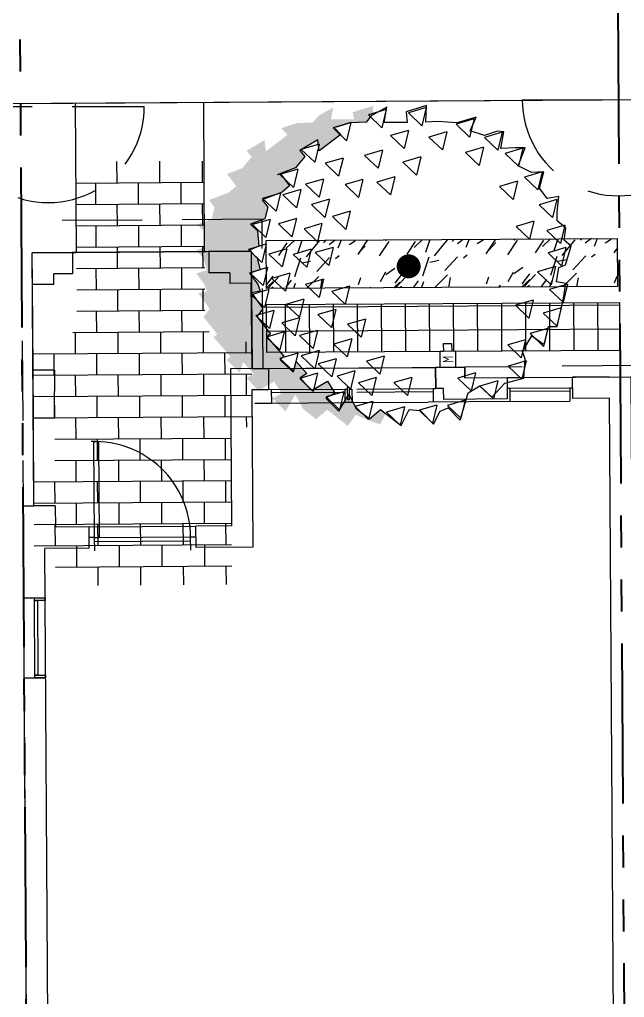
# Model space of a CAD drawing. Header units: feet. Extents: x 919634 to 928945, y 707022 to 708026.
# Drawn here: x 920249.69 to 920268.59, y 707227.44 to 707258.02 of the extents above; entities that cross this region are included whole.
import ezdxf
from ezdxf.enums import TextEntityAlignment as Align

# ---------------------------------------------------------------- set-up
doc = ezdxf.new("R2010")
doc.units = ezdxf.units.FT
doc.header["$LTSCALE"] = 20
doc.header["$MEASUREMENT"] = 0
for name, pattern in [('HIDDEN2', [0.1875, 0.125, -0.0625]), ('Site Plan$0$HIDDEN2', [0.1875, 0.125, -0.0625]), ('Site Plan$0$PHANTOM2', [1.25, 0.625, -0.125, 0.125, -0.125, 0.125, -0.125])]:
    doc.linetypes.add(name, pattern=pattern)
for name, color, linetype in [('-u-site-utility clear zone', 252, 'HIDDEN2'), ('-u-site-xref', 7, 'Continuous'), ('LP-ANNO-LABL-SHRB', 2, 'Continuous'), ('Site Plan$0$-u-site-bldg_interior', 252, 'Continuous'), ('Site Plan$0$A-SILL', 4, 'Continuous'), ('Site Plan$0$E-PLAN', 252, 'Continuous'), ('Site Plan$0$SP-BLDG-ROOF ABOVE', 4, 'Site Plan$0$HIDDEN2'), ('Site Plan$0$SP-LOT PAVERS', 254, 'Continuous'), ('x-Villa5-LP Block$0$L-002', 253, 'Continuous'), ('x-Villa5-LP Block$0$LK-TREE-013M', 253, 'Continuous'), ('x-Villa5-LP Block$0$LK-TREE-050M', 253, 'Continuous'), ('x-Villa5-LP Block$0$LK-TREE-TRNK', 253, 'Continuous'), ('x-Villa5-LP Block$0$LP-PATT-SHAR', 253, 'Continuous'), ('x-Villa5-LP Block$0$LP-SHAR-BRDR-CONT', 253, 'Continuous'), ('x-Villa5-LP Block$0$LP-TREE', 253, 'Continuous')]:
    doc.layers.add(name, color=color, linetype=linetype)
for name, color, linetype, lineweight in [('Site Plan$0$SP-LOT LINES', 252, 'Site Plan$0$PHANTOM2', 40), ('Site Plan$0$SP-SIDEWALK', 2, 'Continuous', 25), ('SP-BUILDING-FOOTPRINT', 1, 'Continuous', 25)]:
    doc.layers.add(name, color=color, linetype=linetype, lineweight=lineweight)
doc.layers.add('x-Villa5-LP Block$0$-u-site-no_plot', color=253, linetype='Continuous', plot=False)
doc.layers.add('x-Villa5-LP Block$0$LK-TREE-SHAD', color=253, linetype='Continuous', plot=False)
doc.layers.get('-u-site-xref').off()
doc.styles.add('Site Plan$0$ARCHSTYL', font='archstyl.shx', dxfattribs={"width": 0.8})

# ---------------------------------------------------------------- blocks, each defined once
blk = doc.blocks.new('Site Plan$0$DR1H902')
for p, q in [((-0.5, 0), (-0.5, 1)), ((-0.5, 1.000000000000057), (-0.4500000000000455, 1.000000000000057)), ((-0.4500000000000455, 0), (-0.4500000000000455, 1)), ((-0.5, -5.684341886080801e-14), (-0.4500000000000455, -5.684341886080801e-14))]:
    blk.add_line(p, q)
blk.add_arc((-0.5, 0), 1, 0, 91.70698490235472)
blk = doc.blocks.new('Site Plan$0$A$C4e4189c5')
at = {"layer": 'Site Plan$0$-u-site-bldg_interior'}
for p, q in [((-38.00000000004002, 4), (-40.00000000004002, 4)), ((-2.00000000005457, 5.5), (-38.00000000005457, 5.5)), ((-2.000000000040018, 4), (-38.00000000004002, 4)), ((-2.000000000040018, 4), (-4.001776687800884e-11, 4))]:
    blk.add_line(p, q, dxfattribs=at)
at = {"layer": 'Site Plan$0$-u-site-bldg_interior', "xscale": 35.99999999999999, "yscale": 35.99999999999999, "zscale": 95.99999999999997, "rotation": 179.9999999999935}
blk.add_blockref('Site Plan$0$DR1H902', (-20.00000000004002, 4), dxfattribs=at)
blk = doc.blocks.new('Site Plan')
at = {"layer": 'Site Plan$0$SP-LOT PAVERS', "extrusion": (-1.012727550993414e-05, 0.001616752370592864, 0.9999986930037512)}
h = blk.add_hatch(dxfattribs=at)
h.set_pattern_fill('AR-B816', color=256, scale=0.08333333333333336, angle=-179.6413618668968)
h.set_pattern_definition([(180.3586381331031, (920343.3794200089, 707255.0680127307), (0.004172916914429321, -0.6666536066120625), []), (270.3586381331032, (920343.3794200089, 707255.0680127307), (0.6708265235264912, -0.6624806896976327), [0.6666666666666669, -0.6666666666666669])])
h.paths.add_polyline_path([(920251.4737305873, 707249.825942478), (920251.3443315859, 707249.8251325052), (920251.3485045022, 707249.1584788986), (920250.7624660266, 707249.1548105917), (920250.7645524854, 707248.8214837887), (920250.0983710544, 707248.8173138272), (920250.1151320167, 707246.139629106), (920250.7813134473, 707246.1437990675), (920250.7907024514, 707244.6438284522), (920250.124047242, 707244.6396555252), (920250.1422393906, 707241.9008193131), (920250.8078461564, 707241.9049858487), (920250.8120190896, 707241.238332172), (920256.31190869, 707241.2727586958), (920256.2811333273, 707246.1893451333), (920256.959309282, 707246.1935901742), (920256.9310955738, 707248.8600832527), (920256.2644419675, 707248.8559103358), (920256.262355509, 707249.189237139), (920255.6072242504, 707249.1851363461), (920255.6030513335, 707249.8517899528), (920255.4736523315, 707249.8509799801), (920255.4455083441, 707254.517590587), (920251.4455866, 707254.4925530849)])
at = {"layer": 'Site Plan$0$-u-site-bldg_interior', "extrusion": (-1.012727550993415e-05, 0.001616752370592864, 0.9999986930037513)}
for p, q in [((920251.344378409, 707250.734461533, 0.03637380644120484), (920250.0916863263, 707250.7266203196, 0.03637379738358598)), ((920250.0979456854, 707249.7266412167, 0.03799058147228634), (920250.0916863263, 707250.7266203196, 0.03637379738358598)), ((920251.344378409, 707250.734461533, 0.03637380644120484), (920251.3485513149, 707250.0678087977, 0.03745166250027567)), ((920256.9248830219, 707250.7693926449, 0.03637384679117155), (920255.6030981569, 707250.7611189458, 0.03637383723416397)), ((920255.6030981569, 707250.7611189458, 0.03637383723416397), (920255.6072710629, 707250.0944662103, 0.03745169329342301)), ((920256.9248830219, 707250.7693926449, 0.03637384679117155), (920256.9311423808, 707249.7694135414, 0.03799063088043656)), ((920251.3485513146, 707250.0678087975, 0.03745166250065211), (920250.7625128389, 707250.0641404956, 0.03745165826328745)), ((920250.764599292, 707249.7308141282, 0.03799058629254054), (920250.7625128389, 707250.0641404956, 0.03745165826328745)), ((920256.2624023217, 707250.0985669977, 0.03745169803055284), (920255.6072710629, 707250.0944662103, 0.03745169329342301)), ((920256.2624023217, 707250.0985669977, 0.03745169803055284), (920256.2644887747, 707249.7652406304, 0.03799062605961771)), ((920250.7645992923, 707249.7308141282, 0.03799058629254055), (920250.0979456854, 707249.7266412167, 0.03799058147228634)), ((920256.9311423808, 707249.7694135414, 0.03799063088043656), (920256.2644887747, 707249.7652406304, 0.03799062605961771)), ((920257.457649926, 707247.1060430141, 0.04230197921629621), (920262.687000006, 707247.1387760773, 0.04230201702779667)), ((920262.687000006, 707247.1387760773, 0.04230201702779667), (920262.6911477507, 707246.4761430688, 0.04337337392069714)), ((920250.7813602102, 707247.0531329066, 0.04231990915610655), (920250.1147066033, 707247.0489599952, 0.04231990433585234)), ((920250.1240956422, 707245.5489913406, 0.04474508046890287), (920250.1147066033, 707247.0489599952, 0.04231990433585234)), ((920250.7813602102, 707247.0531329066, 0.04231990915610655), (920250.7855331167, 707246.3864801713, 0.04339776521498917)), ((920264.9205888057, 707246.8194006014, 0.0428409889590915), (920266.9579545589, 707246.8321534505, 0.04284100372437889)), ((920268.1163682824, 707246.8394045942, 0.04284101199566646), (920266.9579545592, 707246.8321534413, 0.04284100373924814)), ((920266.9579545592, 707246.8321534413, 0.04284100373924814), (920266.9621274645, 707246.1655007955, 0.04391885965376721)), ((920268.1163682824, 707246.8394045942, 0.04284101199566646), (920268.783021889, 707246.8435775057, 0.04284101681573245)), ((920257.5566517189, 707246.4440037428, 0.04337333679617037), (920257.4733200187, 707246.4434821289, 0.0433733361936386)), ((920257.5566517189, 707246.4440037428, 0.04337333679617037), (920259.8486623077, 707246.4583505599, 0.04337335336841733)), ((920257.5566517189, 707246.4440037428, 0.04337333679617037), (920257.5592850543, 707246.0233088838, 0.04405352376427964)), ((920259.8486623077, 707246.4583505599, 0.04337335336841733), (920259.9319940082, 707246.4588721738, 0.04337335397094911)), ((920259.8486623077, 707246.4583505599, 0.04337335336841733), (920259.8512956429, 707246.0376557007, 0.04405354033671482)), ((920259.9917727605, 707246.5075122643, 0.0432953202833195), (920259.9316919004, 707246.5071361893, 0.04329531984796237)), ((920259.9316919004, 707246.5071361893, 0.04329531984796237), (920259.9341057303, 707246.1215089064, 0.0439188089321686)), ((920259.9917727605, 707246.5075122643, 0.0432953202833195), (920259.994186591, 707246.121884982, 0.04391880936658463)), ((920259.9920748691, 707246.4592482493, 0.04337335440536515), (920260.0754065695, 707246.4597698632, 0.04337335500808514)), ((920260.0754065695, 707246.4597698632, 0.04337335500808514), (920260.0780399049, 707246.0390750045, 0.04405354197562975)), ((920260.2251973075, 707246.4607074767, 0.04337335609115051), (920262.6078160494, 707246.4756214547, 0.0433733733185418)), ((920262.6078160494, 707246.4756214547, 0.0433733733185418), (920262.6911477507, 707246.4761430688, 0.04337337392069714)), ((920262.6078160494, 707246.4756214547, 0.0433733733185418), (920262.6104493848, 707246.0549265955, 0.04405356028683929)), ((920264.9226499896, 707246.4901111122, 0.04337339009138681), (920265.0059816904, 707246.4906327261, 0.04337339069391859)), ((920265.0059816904, 707246.4906327261, 0.04337339069391859), (920266.8766840419, 707246.5023423684, 0.0433734042202631)), ((920265.0059816904, 707246.4906327261, 0.04337339069391859), (920265.0086150258, 707246.0699378637, 0.04405357766748619)), ((920266.8766840419, 707246.5023423684, 0.0433734042202631), (920266.9600157433, 707246.5028639823, 0.04337340482260667)), ((920266.8766840419, 707246.5023423684, 0.0433734042202631), (920266.879317377, 707246.0816475867, 0.04405359106339533)), ((920250.7907492486, 707245.5531642521, 0.04474508528915708), (920250.7855331167, 707246.3864801713, 0.04339776521498917)), ((920257.5572312021, 707246.351427027, 0.04352301648517484), (920259.8492417907, 707246.365773844, 0.04352303305761002)), ((920260.2257767905, 707246.368130761, 0.04352303578015498), (920262.6083955326, 707246.3830447387, 0.04352305300773449)), ((920265.0065611734, 707246.3980560103, 0.04352307038292306), (920266.8772635252, 707246.4097656525, 0.04352308390926757)), ((920268.1205411886, 707246.1727518478, 0.04391886807261804), (920266.9621274645, 707246.1655007955, 0.04391885965376721)), ((920268.3896936193, 707203.1736514413, 0.1134405822336106), (920268.1205411886, 707246.1727518478, 0.04391886807261804)), ((920257.0379464773, 707246.0200456458, 0.04405351987276354), (920257.5592850543, 707246.0233088838, 0.04405352376427964)), ((920257.5592850543, 707246.0233088838, 0.04405352376427964), (920259.8512956429, 707246.0376557007, 0.04405354033671482)), ((920260.0780399049, 707246.0390750045, 0.04405354197562975), (920259.8512956429, 707246.0376557007, 0.04405354033671482)), ((920259.994186591, 707246.121884982, 0.04391880936658463), (920259.9341057303, 707246.1215089064, 0.0439188089321686)), ((920260.0780399049, 707246.0390750045, 0.04405354197562975), (920262.4606586474, 707246.0539889819, 0.04405355920377392)), ((920265.0086150258, 707246.069937867, 0.04405357766221608), (920262.4606586475, 707246.05398896, 0.04405355923915899)), ((920265.0086150258, 707246.069937867, 0.04405357766221608), (920266.8793173776, 707246.0816475094, 0.04405359118837238)), ((920250.7907492489, 707245.5531642521, 0.04474508528915708), (920250.1240956422, 707245.5489913406, 0.04474508046890287)), ((920249.8079110183, 707242.80806568, 0.04917328222720559), (920250.1412377161, 707242.8101521352, 0.04917328463695549)), ((920250.0608934441, 707202.3922436517, 0.1145183057292992), (920249.8079110183, 707242.80806568, 0.04917328222720559)), ((920250.8078928499, 707242.8143252278, 0.04917328917997498), (920250.1412377161, 707242.8101521352, 0.04917328463695549)), ((920250.8078928499, 707242.8143252278, 0.04917328917997498), (920250.8120657721, 707242.1476724145, 0.05025114536515228)), ((920251.8685735494, 707242.1542855965, 0.05025115303305343), (920255.2018415825, 707242.1751501537, 0.05025117713432447)), ((920256.3119553733, 707242.182098882, 0.05025118518963692), (920255.2018415825, 707242.1751501551, 0.05025117713206585)), ((920255.2060144885, 707241.5084974186, 0.05132903319320708), (920255.2018415825, 707242.1751501537, 0.05025117713432447)), ((920251.8685735493, 707242.154285598, 0.0502511530306066), (920250.8120657722, 707242.1476724223, 0.05025114535254164)), ((920251.8727464555, 707241.4876328612, 0.05132900909193604), (920251.8685735494, 707242.1542855965, 0.05025115303305343)), ((920252.0373234041, 707241.8220024565, 0.05079008226793473), (920251.8706600023, 707241.8209592286, 0.05079008106287118)), ((920252.0373234041, 707241.8220024565, 0.05079008226793473), (920255.037264634, 707241.8407805581, 0.05079010395907867)), ((920252.0399314704, 707241.405344497, 0.05146374230483047), (920252.0373234041, 707241.8220024565, 0.05079008226793473)), ((920252.038105824, 707241.6970050687, 0.05099218027902227), (920255.0380470539, 707241.7157831702, 0.0509922019701662)), ((920255.037264634, 707241.8407805581, 0.05079010395907867), (920255.2039280353, 707241.8418237859, 0.05079010516414221)), ((920255.0398727002, 707241.4241225987, 0.05146376399559796), (920255.037264634, 707241.8407805581, 0.05079010395907867)), ((920251.8727464555, 707241.4876328612, 0.05132900909193604), (920250.4829092296, 707241.4789331893, 0.05132899904268608)), ((920250.7233729383, 707203.0630691743, 0.1134404546790688), (920250.4829092297, 707241.4789331688, 0.05132899907581252)), ((920256.9827818852, 707241.5196190852, 0.05132904602510706), (920255.2060144886, 707241.5084974279, 0.05132903317814961)), ((920249.8259045866, 707239.9339542273, 0.05382019703098057), (920250.4925510192, 707239.9381270938, 0.05382020185118289)), ((920250.175159606, 707237.4360946771, 0.05786215966488177), (920250.1595112085, 707239.9360424345, 0.05382019944313091)), ((920249.841543905, 707237.4343107699, 0.05786166518229516), (920250.5081992898, 707237.4381793356, 0.05786216207293285))]:
    blk.add_line(p, q, dxfattribs=at)
for points, elevation in [([(920257.3900397052, 707246.1962863316), (920256.2811333279, 707246.1893451343), (920256.3119086908, 707241.2727586967)], 1134.166036400222), ([(920256.9593092824, 707246.193590175), (920257.4691255108, 707246.1967813687), (920257.4732732666, 707245.5341474938), (920256.951934689, 707245.530884176), (920256.9827352132, 707240.6102780289)], 1134.166036400222), ([(920263.6048891307, 707245.9018311388), (920263.6028025921, 707246.2351751082), (920262.686953243, 707246.2294423509)], 1134.166036400223)]:
    blk.add_lwpolyline(points, dxfattribs=dict(at, elevation=elevation))
at = {"layer": 'Site Plan$0$-u-site-bldg_interior', "extrusion": (-1.012727550993415e-05, 0.001616752370592864, 0.9999986930037513), "elevation": 1134.166036400222}
for points in [[(920262.686953243, 707246.2294423509), (920263.6028012048, 707246.2351750995), (920263.6048877445, 707245.9018311305), (920264.920542048, 707245.9100664577), (920264.9247149652, 707245.243412851), (920262.9424083857, 707245.2310046209), (920262.9402966856, 707245.5683683157), (920262.6911009985, 707245.5668084763)], [(920250.1594645625, 707239.0266992946), (920250.4925042514, 707239.0287839562), (920250.4930258663, 707238.9454522554), (920250.1599861772, 707238.9433675939)], [(920250.2671682234, 707236.6106594552), (920250.1745913865, 707236.6100799707), (920250.1599861772, 707238.9433675939), (920250.2525630144, 707238.9439470783)], [(920250.507049435, 707236.528826529), (920250.1751129981, 707236.5267487735), (920250.1745913865, 707236.6100799707), (920250.5065278235, 707236.6121577261)]]:
    blk.add_lwpolyline(points, close=True, dxfattribs=at)
at = {"layer": 'Site Plan$0$A-SILL', "extrusion": (-1.012727550993415e-05, 0.001616752370592864, 0.9999986930037513)}
for p, q in [((920255.6030981569, 707250.7611189458, 0.03637383723416397), (920251.344378409, 707250.734461533, 0.03637380644120484)), ((920250.1147066033, 707247.0489599952, 0.04231990433585234), (920250.0979456854, 707249.7266412167, 0.03799058147228634)), ((920256.9593560454, 707247.1029239482, 0.04230197561393553), (920256.9311423808, 707249.7694135414, 0.03799063088043656)), ((920250.1412377161, 707242.8101521352, 0.04917328463695549), (920250.1240939805, 707245.5489913302, 0.04474508046889086))]:
    blk.add_line(p, q, dxfattribs=at)
at = {"layer": 'Site Plan$0$E-PLAN', "extrusion": (-1.012727550993415e-05, 0.001616752370592864, 0.9999986930037513)}
for p, q in [((920263.3168947346, 707247.6427280382, 0.04149362956110866), (920262.8169045298, 707247.6395983547, 0.041493625945918)), ((920262.8169045298, 707247.6395983547, 0.041493625945918), (920262.8200342092, 707247.1396088036, 0.04230201798970352)), ((920263.3200244141, 707247.1427384871, 0.04230202160489418), (920263.3168947346, 707247.6427280382, 0.04149362956110866)), ((920262.8200342092, 707247.1396088036, 0.04230201798970352), (920263.3200244141, 707247.1427384871, 0.04230202160489418))]:
    blk.add_line(p, q, dxfattribs=at)
at = {"layer": 'Site Plan$0$E-PLAN', "extrusion": (-1.012727550993415e-05, 0.001616752370592864, 0.9999986930037513), "elevation": 1134.166036400222}
blk.add_lwpolyline([(920262.94185531, 707246.731047705), (920262.9402904658, 707246.9810428075), (920263.1902855682, 707246.9826076516), (920263.1918504125, 707246.732612549)], dxfattribs=at)
at = {"layer": 'Site Plan$0$SP-BLDG-ROOF ABOVE', "extrusion": (-1.012727550993415e-05, 0.001616752370592864, 0.9999986930037513)}
for p, q in [((920257.270077397, 707251.7715716689, 0.03475706524366549), (920249.7520992082, 707251.724512961, 0.03475701088475162)), ((920249.7520992082, 707251.724512961, 0.03475701088475162), (920249.8079116192, 707242.8080656842, 0.04917328222645705)), ((920257.2992875037, 707247.1050401004, 0.04230199689949598), (920257.270077397, 707251.7715716689, 0.03475706524366549)), ((920269.1430769183, 707247.1974185146, 0.04227258915928742), (920263.6028479675, 707247.1445088183, 0.04230202364985638))]:
    blk.add_line(p, q, dxfattribs=at)
at = {"layer": 'Site Plan$0$SP-LOT LINES', "ltscale": 0.4, "extrusion": (-1.012727550993415e-05, 0.001616752370592864, 0.9999986930037513)}
for p, q in [((920250.1485275945, 707188.3925318042, 0.137153290125495), (920249.5851852848, 707278.3906510741, -0.008357277857724818)), ((920268.2514901332, 707278.5074926201, -0.008356507381113768), (920268.8148324431, 707188.5093733501, 0.137154060602106))]:
    blk.add_line(p, q, dxfattribs=at)
at = {"layer": 'Site Plan$0$SP-SIDEWALK'}
blk.add_line((920244.0593734146, 707255.3547335113), (920586.2355151859, 707257.499642179), dxfattribs=at)
at = {"layer": 'Site Plan$0$SP-SIDEWALK', "extrusion": (-1.012727550993415e-05, 0.001616752370592864, 0.9999986930037513)}
for p, q in [((920249.7291474447, 707255.3911316856, 0.02882875618273999), (920345.0606171829, 707255.9878580495, 0.02882944547893217)), ((920251.4737746536, 707250.7357286208, 0.03637306830456156), (920251.4456588372, 707255.3976747567, 0.02883556124957339)), ((920255.4737019117, 707250.7598518583, 0.0363745753704308), (920255.445586095, 707255.4217979949, 0.02883706831450154))]:
    blk.add_line(p, q, dxfattribs=at)
at = {"layer": 'Site Plan$0$-u-site-bldg_interior', "extrusion": (-1.012727550993414e-05, 0.001616752370592864, 0.9999986930037513), "xscale": 0.08333333333333341, "yscale": 0.08333333333333341, "zscale": 0.08333333333333341, "rotation": 180.3586381331032}
blk.add_blockref('Site Plan$0$A$C4e4189c5', (920251.868537516, 707241.2457493376, 1133.671298606216), dxfattribs=at)
at = {"layer": 'Site Plan$0$E-PLAN', "extrusion": (-1.012727550993415e-05, 0.001616752370592864, 0.9999986930037513), "style": 'Site Plan$0$ARCHSTYL', "width": 0.8}
blk.add_text('M', height=0.3333333333333333, rotation=90.35863805051105, dxfattribs=at).set_placement((920263.0751046321, 707246.4828716632, 1134.166036400222), align=Align.MIDDLE)
blk = doc.blocks.new('x-Villa5-LP Block$0$TREE-EVGR-001')
at = {"layer": 'x-Villa5-LP Block$0$LK-TREE-SHAD'}
blk.add_hatch(color=256, dxfattribs=at).paths.add_polyline_path([(0.1089706438699523, -0.4757895270687129), (0.1079324849648344, -0.5039278319806328), (0.1722425849569049, -0.4844509835266706), (0.1683450062939187, -0.4621619195394686), (0.2404502679496829, -0.4621619195394686), (0.2326551019482395, -0.5000324628521611), (0.2813748786129224, -0.4727648733296661), (0.29696520194031, -0.4532880220641289), (0.3476337679364576, -0.4513403360940913), (0.396264019304823, -0.4358758569983934), (0.3768656295975177, -0.4143343223446152), (0.4450733125903241, -0.3636945124281112), (0.4489708955910316, -0.3987528430191389), (0.5054858295816587, -0.3656421955865525), (0.4898955019165214, -0.3461653471325974), (0.5191273679153312, -0.3111070165415697), (0.5672549638759108, -0.2934702439136743), (0.5386152742434547, -0.2546241515265422), (0.5620007679100354, -0.2351473002610049), (0.624362074232863, -0.2117750798669817), (0.6068229572362327, -0.1884028594729728), (0.6165669125691693, -0.1513968457234967), (0.6613891018953666, -0.1358153635864312), (0.6399524018980287, -0.1143908291624314), (0.6360548188972928, -0.06569870240437581), (0.6652866848961025, -0.0540125922073571), (0.6419011912295218, -0.02869268865489971), (0.6321572402343065, 0.008313327906165568), (0.6652866848961025, 0.01805175213314669), (0.6399524018980287, 0.05311008272417439), (0.6321572402343065, 0.07453461714816001), (0.6594403125638735, 0.08037767224666226), (0.624362074232863, 0.1290697990047249), (0.6341060295657996, 0.1427035923601849), (0.6438499848987362, 0.1543897025571965), (0.600976584904032, 0.2089248844137614), (0.6126693295684618, 0.2186633086407426), (0.5600519742407926, 0.2790415455958168), (0.5717447189052223, 0.2907276557928284), (0.5308201125797325, 0.329681355512335), (0.5210761572468243, 0.2965707108913307), (0.4879467125850283, 0.3335767246408068), (0.5093834125823946, 0.3472105208078489), (0.4734964548200651, 0.3870622876876126), (0.4236366125929578, 0.3588966310048534), (0.4002511232641268, 0.3959026447543295), (0.4294829849251585, 0.4114841268913949), (0.3885583742619474, 0.4523855097693499), (0.3573777232693942, 0.3997980166943904), (0.3339922296028135, 0.4445947715123992), (0.2930676232773237, 0.4777054161333965), (0.2579893849463133, 0.448490140640871), (0.1936792849542428, 0.4991299505573892), (0.1683450062939187, 0.4644221308886216), (0.1332667679629083, 0.4805573219530999), (0.09234215729966877, 0.4952345814289103), (0.07460491585158024, 0.4613917906249796), (0.0909893849463117, 0.448490140640871), (0.1260676232773221, 0.4777054161333965), (0.1669922296028119, 0.4445947715123992), (0.1903777232693926, 0.3997980166943904), (0.2215583742619458, 0.4523855097693499), (0.2624829849251853, 0.4114841268913949), (0.2332511232641252, 0.3959026447543295), (0.2566366125929562, 0.3588966310048534), (0.3064964548200635, 0.3870622876876126), (0.342383412582393, 0.3472105208078489), (0.3209467125850267, 0.3335767246408068), (0.3540761572468227, 0.2965707108913307), (0.3638201125797593, 0.329681355512335), (0.4047447189052207, 0.2907276557928284), (0.3930519742408194, 0.2790415455958168), (0.4456693295684602, 0.2186633086407426), (0.4339765849040305, 0.2089248844137614), (0.4768499848987346, 0.1543897025571965), (0.4671060295657981, 0.1427035923601849), (0.4573620742328615, 0.1290697990047249), (0.4924403125638719, 0.08037767224666226), (0.4651572402343049, 0.07453461714816001), (0.4729524018980271, 0.05311008272417439), (0.498286684896101, 0.01805175213314669), (0.4651572402343049, 0.008313327906165568), (0.4749011912295202, -0.02869268865489971), (0.498286684896101, -0.0540125922073571), (0.4690548188972912, -0.06569870240437581), (0.4729524018980271, -0.1143908291624314), (0.494389101895365, -0.1358153635864312), (0.4495669125691677, -0.1513968457234967), (0.4398229572362311, -0.1884028594729728), (0.4573620742328615, -0.2117750798669817), (0.3950007679100338, -0.2351473002610049), (0.3716152742434531, -0.2546241515265422), (0.4002549638759092, -0.2934702439136743), (0.3521273679153296, -0.3111070165415697), (0.3228955019165198, -0.3461653471325974), (0.3384858295816571, -0.3656421955865525), (0.2819708955910301, -0.3987528430191389), (0.2780733125903225, -0.3636945124281112), (0.2098656295975161, -0.4143343223446152), (0.2292640193048214, -0.4358758569983934), (0.1806337679364844, -0.4513403360940913), (0.1299652019403084, -0.4532880220641289), (0.1143748786128924, -0.4727648733296661)])
at = {"layer": 'x-Villa5-LP Block$0$LK-TREE-013M'}
for p, q in [((-0.08579755074086393, 0.4354452148689205), (-0.07176636530692804, 0.4920659143797508)), ((-0.02974699386746238, 0.4516042015933337), (-0.07176636530692804, 0.4920659143797508)), ((0.01608767338453276, 0.4409001615718182), (0.03011885881846865, 0.4975208610826485)), ((0.07213823025793431, 0.4570591482962385), (0.03011885881846865, 0.4975208610826485)), ((-0.1749471218505789, 0.4208986820327283), (-0.160915936416643, 0.4775193815435586)), ((-0.1188965649771774, 0.4370576687571415), (-0.160915936416643, 0.4775193815435586)), ((0.1143341395054449, 0.4227169976003609), (0.1283653249393808, 0.4793376971111911)), ((0.1703846963788465, 0.4388759843247811), (0.1283653249393808, 0.4793376971111911)), ((-0.1749471218505789, 0.4208986820327283), (-0.1188965649771774, 0.4370576687571415)), ((-0.08579755074086393, 0.4354452148689205), (-0.02974699386746238, 0.4516042015933337)), ((0.01608767338453276, 0.4409001615718182), (0.07213823025793431, 0.4570591482962385)), ((0.1143341395054449, 0.4227169976003609), (0.1703846963788465, 0.4388759843247811)), ((0.205303089617388, 0.3918056246554613), (0.2193342750513523, 0.4484263241662916)), ((0.2613536464907895, 0.4079646113798816), (0.2193342750513523, 0.4484263241662916)), ((-0.2768323459759756, 0.3608942434154443), (-0.2628011605420113, 0.4175149429262746)), ((-0.2207817891025741, 0.3770532301398575), (-0.2628011605420113, 0.4175149429262746)), ((-0.007564253644574137, 0.3481660261468846), (0.006466931789361752, 0.4047867256577149)), ((0.04848630322882741, 0.3643250128713049), (0.006466931789361752, 0.4047867256577149)), ((0.1034178654920197, 0.3481660261468846), (0.1174490509259556, 0.4047867256577149)), ((0.1594684223653928, 0.3643250128713049), (0.1174490509259556, 0.4047867256577149)), ((0.205303089617388, 0.3918056246554613), (0.2613536464907895, 0.4079646113798816)), ((-0.2768323459759756, 0.3608942434154443), (-0.2207817891025741, 0.3770532301398575)), ((-0.207695943890883, 0.3354378171734425), (-0.1936647584569471, 0.3920585166842798)), ((-0.1516453870174814, 0.3515968038978627), (-0.1936647584569471, 0.3920585166842798)), ((0.1701956033239185, 0.3271660389251565), (0.1842267887578544, 0.3837867384359868)), ((0.22624616019732, 0.3433250256495768), (0.1842267887578544, 0.3837867384359868)), ((0.2871751447181623, 0.3336195016058099), (0.3012063301520982, 0.3902402011166473)), ((0.3432257015915638, 0.3497784883302302), (0.3012063301520982, 0.3902402011166473)), ((-0.3659819170856906, 0.2990714892305277), (-0.3519507316517547, 0.355692188741358)), ((-0.3099313602122891, 0.3152304759549409), (-0.3519507316517547, 0.355692188741358)), ((-0.207695943890883, 0.3354378171734425), (-0.1516453870174814, 0.3515968038978627)), ((-0.007564253644574137, 0.3481660261468846), (0.04848630322882741, 0.3643250128713049)), ((0.07794655946065632, 0.2808883252590633), (0.0919777448945922, 0.3375090247699006)), ((0.1339971163340579, 0.2970473119834764), (0.0919777448945922, 0.3375090247699006)), ((0.1034178654920197, 0.3481660261468846), (0.1594684223653928, 0.3643250128713049)), ((0.1701956033239185, 0.3271660389251565), (0.22624616019732, 0.3433250256495768)), ((0.2289550166464949, 0.2881615875296006), (0.2429862020804592, 0.3447822870404309)), ((0.2850055735198964, 0.3043205742540209), (0.2429862020804592, 0.3447822870404309)), ((0.2871751447181623, 0.3336195016058099), (0.3432257015915638, 0.3497784883302302)), ((-0.3659819170856906, 0.2990714892305277), (-0.3099313602122891, 0.3152304759549409)), ((0.2823669751465161, 0.262489606945266), (0.2963981605804804, 0.3191103064560963)), ((0.3384175320199176, 0.2786485936696792), (0.2963981605804804, 0.3191103064560963)), ((0.3490340307942859, 0.2699784235581433), (0.3630652162282217, 0.3265991230689735)), ((0.4050845876676874, 0.2861374102825565), (0.3630652162282217, 0.3265991230689735)), ((-0.3647756345556559, 0.2323072228889984), (-0.35074444912172, 0.2889279223998358)), ((-0.3087250776822543, 0.2484662096134116), (-0.35074444912172, 0.2889279223998358)), ((0.07794655946065632, 0.2808883252590633), (0.1339971163340579, 0.2970473119834764)), ((0.179831783586053, 0.2263388333446841), (0.1938629690199889, 0.2829595328555143)), ((0.2358823404594546, 0.2424978200691044), (0.1938629690199889, 0.2829595328555143)), ((0.2289550166464949, 0.2881615875296006), (0.2850055735198964, 0.3043205742540209)), ((0.2823669751465161, 0.262489606945266), (0.3384175320199176, 0.2786485936696792)), ((0.3490340307942859, 0.2699784235581433), (0.4050845876676874, 0.2861374102825565)), ((-0.4351183191707548, 0.1972457676722996), (-0.4210871337368189, 0.2538664671831299)), ((-0.3790677622973817, 0.2134047543967128), (-0.4210871337368189, 0.2538664671831299)), ((-0.3647756345556559, 0.2323072228889984), (-0.3087250776822543, 0.2484662096134116)), ((0.2871751447181623, 0.1990640832399322), (0.3012063301520982, 0.2556847827507625)), ((0.3432257015915638, 0.2152230699643525), (0.3012063301520982, 0.2556847827507625)), ((0.3908797478457871, 0.2027007226703148), (0.4049109332797229, 0.2593214221811593)), ((0.4469303047191886, 0.2188597093947351), (0.4049109332797229, 0.2593214221811593)), ((0.1361666875323237, 0.1645160791597675), (0.1501978729662596, 0.2211367786705978)), ((0.1922172444057253, 0.1806750658841807), (0.1501978729662596, 0.2211367786705978)), ((0.179831783586053, 0.2263388333446841), (0.2358823404594546, 0.2424978200691044)), ((0.2871751447181623, 0.1990640832399322), (0.3432257015915638, 0.2152230699643525)), ((0.3427669659111814, 0.1590072464141628), (0.3567981513451173, 0.2156279459250001)), ((0.3988175227845829, 0.175166233138583), (0.3567981513451173, 0.2156279459250001)), ((0.3908797478457871, 0.2027007226703148), (0.4469303047191886, 0.2188597093947351)), ((-0.4769470063782535, 0.133136656281394), (-0.4629158209443176, 0.1897573557922243)), ((-0.4208964495048519, 0.1492956430058143), (-0.4629158209443176, 0.1897573557922243)), ((-0.4351183191707548, 0.1972457676722996), (-0.3790677622973817, 0.2134047543967128)), ((0.2289550166464949, 0.1336046979197505), (0.2429862020804592, 0.1902253974305808)), ((0.2850055735198964, 0.1497636846441637), (0.2429862020804592, 0.1902253974305808)), ((0.4236285698860911, 0.1354230134873831), (0.437659755320027, 0.1920437129982133)), ((0.4796791267594926, 0.1515820002117962), (0.437659755320027, 0.1920437129982133)), ((-0.3896338441147975, 0.1081482716777487), (-0.3756026586808616, 0.1647689711885789)), ((-0.333583287241396, 0.1243072584021689), (-0.3756026586808616, 0.1647689711885789)), ((0.1361666875323237, 0.1645160791597675), (0.1922172444057253, 0.1806750658841807)), ((0.3290208617696635, 0.1008750011120867), (0.3430520472035994, 0.1574957006229312)), ((0.3427669659111814, 0.1590072464141628), (0.3988175227845829, 0.175166233138583)), ((0.385071418643065, 0.117033987836507), (0.3430520472035994, 0.1574957006229312)), ((-0.4769470063782535, 0.133136656281394), (-0.4208964495048519, 0.1492956430058143)), ((-0.3896338441147975, 0.1081482716777487), (-0.333583287241396, 0.1243072584021689)), ((0.2289550166464949, 0.1336046979197505), (0.2850055735198964, 0.1497636846441637)), ((0.4236285698860911, 0.1354230134873831), (0.4796791267594926, 0.1515820002117962)), ((0.4381836019040009, 0.06996362816719426), (0.4522147873379367, 0.1265843276780316)), ((0.4942341587774024, 0.08612261489160744), (0.4522147873379367, 0.1265843276780316)), ((-0.4969772052469068, 0.05905372646627427), (-0.4829460198129709, 0.1156744259771045)), ((-0.4409266483735053, 0.07521271319068745), (-0.4829460198129709, 0.1156744259771045)), ((0.1852899205927656, 0.06087204203390684), (0.1993211060267015, 0.1174927415447371)), ((0.2413404774661672, 0.07703102875832002), (0.1993211060267015, 0.1174927415447371)), ((0.2671619756935399, 0.03905224692717013), (0.2811931611274758, 0.0956729464380146)), ((0.3232125325669415, 0.05521123365159042), (0.2811931611274758, 0.0956729464380146)), ((0.3290208617696635, 0.1008750011120867), (0.385071418643065, 0.117033987836507)), ((-0.4969772052469068, 0.05905372646627427), (-0.4409266483735053, 0.07521271319068745)), ((0.1852899205927656, 0.06087204203390684), (0.2413404774661672, 0.07703102875832002)), ((0.3726859578233928, 0.0190507673880802), (0.3867171432573286, 0.07567146689891047)), ((0.4287365146967943, 0.03520975411250049), (0.3867171432573286, 0.07567146689891047)), ((0.4381836019040009, 0.06996362816719426), (0.4942341587774024, 0.08612261489160744)), ((-0.4596898562604395, 0.003783748969567569), (-0.4456586708265036, 0.06040444848039783)), ((-0.4036392993870379, 0.01994273569398075), (-0.4456586708265036, 0.06040444848039783)), ((0.2671619756935399, 0.03905224692717013), (0.3232125325669415, 0.05521123365159042)), ((0.3726859578233928, 0.0190507673880802), (0.4287365146967943, 0.03520975411250049)), ((0.4418223599084854, 0.0008676034166228419), (0.4558535453424213, 0.05748830292745311)), ((0.4978729167818869, 0.01702659014103602), (0.4558535453424213, 0.05748830292745311)), ((-0.4933384472424223, -0.05550020406539602), (-0.4793072618084864, 0.001120495445434244)), ((-0.4372878903690207, -0.03934121734097573), (-0.4793072618084864, 0.001120495445434244)), ((-0.4596898562604395, 0.003783748969567569), (-0.4036392993870379, 0.01994273569398075)), ((0.3053689347405566, -0.05550020406539602), (0.3194001201744925, 0.001120495445434244)), ((0.3614194916139581, -0.03934121734097573), (0.3194001201744925, 0.001120495445434244)), ((0.4418223599084854, 0.0008676034166228419), (0.4978729167818869, 0.01702659014103602)), ((0.236232532655464, -0.06095515076829372), (0.2502637180893998, -0.004334451257463456)), ((0.2922830895288655, -0.04479616404388054), (0.2502637180893998, -0.004334451257463456)), ((0.3817828528345899, -0.05731851963302859), (0.3958140382685258, -0.0006978201221983227)), ((0.4378334097079914, -0.0411595329086083), (0.3958140382685258, -0.0006978201221983227)), ((0.4454611179129699, -0.07186505246922081), (0.4594923033469058, -0.01524435295839055)), ((0.5015116747863715, -0.05570606574480053), (0.4594923033469058, -0.01524435295839055)), ((-0.4933384472424223, -0.05550020406539602), (-0.4372878903690207, -0.03934121734097573)), ((0.236232532655464, -0.06095515076829372), (0.2922830895288655, -0.04479616404388054)), ((0.3053689347405566, -0.05550020406539602), (0.3614194916139581, -0.03934121734097573)), ((0.3817828528345899, -0.05731851963302859), (0.4378334097079914, -0.0411595329086083)), ((0.4454611179129699, -0.07186505246922081), (0.5015116747863715, -0.05570606574480053)), ((-0.4898898862905128, -0.1255692016943044), (-0.4758587008565769, -0.06894850218347415)), ((-0.4338393294171112, -0.1094102149698841), (-0.4758587008565769, -0.06894850218347415)), ((-0.3932726021192536, -0.1391427616521668), (-0.3792414166853462, -0.0825220621413294)), ((-0.3372220452458805, -0.1229837749277465), (-0.3792414166853462, -0.0825220621413294)), ((0.2708007336979961, -0.1355061222217699), (0.2848319191319604, -0.07888542271093968)), ((0.3268512905713976, -0.1193471354973568), (0.2848319191319604, -0.07888542271093968)), ((-0.4898898862905128, -0.1255692016943044), (-0.4338393294171112, -0.1094102149698841)), ((0.1816511625882811, -0.1736907657323314), (0.1956823480222454, -0.1170700662214941)), ((0.2377017194616826, -0.1575317790079112), (0.1956823480222454, -0.1170700662214941)), ((0.2708007336979961, -0.1355061222217699), (0.3268512905713976, -0.1193471354973568)), ((0.3508534097965423, -0.1518709706255947), (0.3648845952304782, -0.09525027111476447)), ((0.4069039666699155, -0.1357119839011816), (0.3648845952304782, -0.09525027111476447)), ((0.4327254648972882, -0.1500526550579622), (0.4467566503312241, -0.0934319555471319)), ((0.4887760217706898, -0.133893668333549), (0.4467566503312241, -0.0934319555471319)), ((-0.4660477622088308, -0.206420462539981), (-0.4520165767748949, -0.1497997630291508)), ((-0.4099972053354293, -0.1902614758155607), (-0.4520165767748949, -0.1497997630291508)), ((-0.3932726021192536, -0.1391427616521668), (-0.3372220452458805, -0.1229837749277465)), ((0.3508534097965423, -0.1518709706255947), (0.4069039666699155, -0.1357119839011816)), ((0.4327254648972882, -0.1500526550579622), (0.4887760217706898, -0.133893668333549)), ((0.1816511625882811, -0.1736907657323314), (0.2377017194616826, -0.1575317790079112)), ((0.2471488066688892, -0.2118754092428787), (0.2611799921028251, -0.1552547097320485)), ((0.3031993635422907, -0.1957164225184655), (0.2611799921028251, -0.1552547097320485)), ((0.3999766428569842, -0.2318768970771004), (0.4140078282909201, -0.1752561975662701)), ((0.4560271997303857, -0.2157179103526801), (0.4140078282909201, -0.1752561975662701)), ((-0.4660477622088308, -0.206420462539981), (-0.4099972053354293, -0.1902614758155607)), ((-0.3423299900565837, -0.2646065855896325), (-0.3282988046226194, -0.2079858860788022)), ((-0.2862794331831822, -0.2484475988652122), (-0.3282988046226194, -0.2079858860788022)), ((0.2471488066688892, -0.2118754092428787), (0.3031993635422907, -0.1957164225184655)), ((0.3362983777786042, -0.2427867904829029), (0.3503295632125685, -0.1861660909720655)), ((0.3923489346520057, -0.2266278037584897), (0.3503295632125685, -0.1861660909720655)), ((-0.4205632871528451, -0.2936996512620169), (-0.4065321017189092, -0.2370789517511867)), ((-0.364512730279472, -0.2775406645375966), (-0.4065321017189092, -0.2370789517511867)), ((0.04155897941589615, -0.2809714339934573), (0.05559016484980361, -0.224350734482627)), ((0.09760953628926927, -0.264812447269037), (0.05559016484980361, -0.224350734482627)), ((0.1416248245390364, -0.273698171722927), (0.1556560099729722, -0.2170774722120825)), ((0.1976753814124379, -0.2575391849985067), (0.1556560099729722, -0.2170774722120825)), ((0.2653425966912835, -0.2755164872905596), (0.2793737821252193, -0.2188957877797222)), ((0.321393153564685, -0.2593575005661393), (0.2793737821252193, -0.2188957877797222)), ((0.3362983777786042, -0.2427867904829029), (0.3923489346520057, -0.2266278037584897)), ((0.3999766428569842, -0.2318768970771004), (0.4560271997303857, -0.2157179103526801)), ((-0.3423299900565837, -0.2646065855896325), (-0.2862794331831822, -0.2484475988652122)), ((0.04155897941589615, -0.2809714339934573), (0.09760953628926927, -0.264812447269037)), ((0.1416248245390364, -0.273698171722927), (0.1976753814124379, -0.2575391849985067)), ((0.2653425966912835, -0.2755164872905596), (0.321393153564685, -0.2593575005661393)), ((0.3453952727898013, -0.3064278685305766), (0.3594264582237372, -0.2498071690197463)), ((0.4014458296632029, -0.2902688818061563), (0.3594264582237372, -0.2498071690197463)), ((-0.4205632871528451, -0.2936996512620169), (-0.364512730279472, -0.2775406645375966)), ((-0.04031307568487819, -0.3427941881783738), (-0.0262818902509423, -0.2861734886675436)), ((0.01573748118852336, -0.3266352014539535), (-0.0262818902509423, -0.2861734886675436)), ((0.2034837106151599, -0.3409758726107412), (0.2175148960490958, -0.284355173099911)), ((0.2595342674885615, -0.324816885886321), (0.2175148960490958, -0.284355173099911)), ((0.3453952727898013, -0.3064278685305766), (0.4014458296632029, -0.2902688818061563)), ((-0.360523780078978, -0.3682506227154931), (-0.3464925946450137, -0.3116299232046629)), ((-0.3044732232055765, -0.3520916359910728), (-0.3464925946450137, -0.3116299232046629)), ((-0.2368060079267025, -0.3718872538507583), (-0.2227748224927666, -0.315266554339928)), ((-0.1807554510533009, -0.3557282671263451), (-0.2227748224927666, -0.315266554339928)), ((-0.04031307568487819, -0.3427941881783738), (0.01573748118852336, -0.3266352014539535)), ((0.0797659384629128, -0.364613991580228), (0.09379712389684869, -0.3079932920693906)), ((0.1358164953362859, -0.3484550048558077), (0.09379712389684869, -0.3079932920693906)), ((0.2034837106151599, -0.3409758726107412), (0.2595342674885615, -0.324816885886321)), ((0.2780782497069652, -0.3846154711193179), (0.292109435140901, -0.3279947716084877)), ((0.3341288065803667, -0.3684564843948976), (0.292109435140901, -0.3279947716084877)), ((-0.360523780078978, -0.3682506227154931), (-0.3044732232055765, -0.3520916359910728)), ((-0.2957471033798527, -0.4187691509456783), (-0.2817159179459168, -0.3621484514348481)), ((-0.2396965465064511, -0.4026101642212581), (-0.2817159179459168, -0.3621484514348481)), ((-0.2368060079267025, -0.3718872538507583), (-0.1807554510533009, -0.3557282671263451)), ((-0.1221851307856525, -0.4209817990622398), (-0.1081539453516882, -0.3643610995514024)), ((-0.06613457391225097, -0.4048228123378266), (-0.1081539453516882, -0.3643610995514024)), ((0.0797659384629128, -0.364613991580228), (0.1358164953362859, -0.3484550048558077)), ((-0.002106116637861533, -0.4264367457651446), (0.01192506879607436, -0.3698160462543072)), ((0.05394444023554001, -0.4102777590407243), (0.01192506879607436, -0.3698160462543072)), ((0.1780124045838249, -0.4518931720071393), (0.1920435900177608, -0.3952724724963019)), ((0.2340629614571981, -0.4357341852827261), (0.1920435900177608, -0.3952724724963019)), ((0.2780782497069652, -0.3846154711193179), (0.3341288065803667, -0.3684564843948976)), ((-0.2957471033798527, -0.4187691509456783), (-0.2396965465064511, -0.4026101642212581)), ((-0.207695943890883, -0.4609847581404267), (-0.1936647584569471, -0.4043640586295965)), ((-0.1516453870174814, -0.4448257714160135), (-0.1936647584569471, -0.4043640586295965)), ((-0.1221851307856525, -0.4209817990622398), (-0.06613457391225097, -0.4048228123378266)), ((-0.002106116637861533, -0.4264367457651446), (0.05394444023554001, -0.4102777590407243)), ((-0.207695943890883, -0.4609847581404267), (-0.1516453870174814, -0.4448257714160135)), ((-0.05850686570727248, -0.4973510860833557), (-0.04447568027333659, -0.4407303865725112)), ((-0.002456308833870935, -0.4811920993589354), (-0.04447568027333659, -0.4407303865725112)), ((0.06703028544723111, -0.4918961310853263), (0.081061470881167, -0.435275431574496)), ((0.1230808423206327, -0.475737144360906), (0.081061470881167, -0.435275431574496)), ((0.1780124045838249, -0.4518931720071393), (0.2340629614571981, -0.4357341852827261)), ((-0.05850686570727248, -0.4973510860833557), (-0.002456308833870935, -0.4811920993589354)), ((0.06703028544723111, -0.4918961310853263), (0.1230808423206327, -0.475737144360906))]:
    blk.add_line(p, q, dxfattribs=at)
at = {"layer": 'x-Villa5-LP Block$0$LK-TREE-050M'}
for points in [[(0.3014588019191535, 0.384216534557325), (0.2566366125929562, 0.3588966310048534), (0.2332511232641252, 0.3959026447543295), (0.2624829849251853, 0.4114841268913949), (0.2215583742619458, 0.4523855097693499), (0.1903777232693926, 0.3997980166943904), (0.1669922296028119, 0.4445947715123992), (0.1260676232773221, 0.4777054161333965), (0.0909893849463117, 0.448490140640871), (0.02667928495424121, 0.4991299505573892), (0.001345006293917095, 0.448490140640871), (-0.03373323203709333, 0.4523855097693499), (-0.0746578427003044, 0.4952345814289103), (-0.0960945426976707, 0.4543331957393804), (-0.1214288213580232, 0.4445947715123992), (-0.1584558490205268, 0.4835484712318987), (-0.1837901320186006, 0.3978503307243599), (-0.2208171596811042, 0.3764257963003672), (-0.2578441873435793, 0.4114841268913949), (-0.2987687936690691, 0.3686350552318345), (-0.359181310660432, 0.3530535759063511), (-0.3630788936611395, 0.2926753389512768), (-0.3552837319974458, 0.2693031185572607), (-0.3845155936585058, 0.220610994610773), (-0.4234914106525025, 0.247878584133268), (-0.4371329489861466, 0.1913957191182476), (-0.4644160213157136, 0.1913957191182476), (-0.4839039319815868, 0.1095929477391877), (-0.4916990936452805, 0.05700545185264616), (-0.4624672319842205, 0.05116239675413681), (-0.4702623936479426, 0.006365641936127986), (-0.4916990936452805, -0.001425099132404739), (-0.5092382106419393, -0.05985564730586646), (-0.487801510644573, -0.07933249857140368), (-0.4936478829767736, -0.116338515132469), (-0.4663648106472067, -0.1397107355264779), (-0.4663648106472067, -0.1669783250489729), (-0.4722111829794073, -0.2156704489954677), (-0.4351841596546535, -0.2098273938969584), (-0.4117986659880728, -0.2429380413295377), (-0.4254402043217169, -0.2935778512460558), (-0.3864643873277203, -0.2916301652760183), (-0.3455397766645092, -0.313054699700011), (-0.3669764766618755, -0.3695375675266064), (-0.3357958213315726, -0.3695375675266064), (-0.2909736320053753, -0.367589881556583), (-0.3007175873383119, -0.4201773774431246), (-0.2812296766724387, -0.422125060601573), (-0.2403050660092276, -0.4084912672461201), (-0.1954828766830303, -0.4240727465715963), (-0.2149707873488751, -0.4669218182311567), (-0.1545582660197908, -0.4493926529356429), (-0.0941457490284563, -0.4532880220641289), (-0.05711872136595275, -0.4513403360940913), (-0.05906751503516716, -0.5039278319806328), (0.005242584956903329, -0.4844509835266706), (0.001345006293917095, -0.4513403360940913), (0.07345026794968135, -0.4513403360940913), (0.06565510194823787, -0.5000324628521611), (0.1143748786128924, -0.4727648733296661), (0.1299652019403084, -0.4532880220641289), (0.1806337679364844, -0.4513403360940913), (0.2235071679311886, -0.4377065427386384)], [(0.39889834657302, -0.2916301652760183), (0.3716152742434531, -0.2546241515265422), (0.3950007679100338, -0.2351473002610049), (0.4573620742328615, -0.2117750798669817), (0.4398229572362311, -0.1884028594729728), (0.4495669125691677, -0.1513968457234967), (0.494389101895365, -0.1358153635864312), (0.4729524018980271, -0.1143908291624314), (0.4690548188972912, -0.06569870240437581), (0.498286684896101, -0.0540125922073571), (0.4749011912295202, -0.02869268865489971), (0.4651572402343049, 0.008313327906165568), (0.498286684896101, 0.01805175213314669), (0.4729524018980271, 0.05311008272417439), (0.4651572402343049, 0.07453461714816001), (0.4924403125638719, 0.08037767224666226), (0.4573620742328615, 0.1290697990047249), (0.4671060295657981, 0.1427035923601849), (0.4768499848987346, 0.1543897025571965), (0.4339765849040305, 0.2089248844137614), (0.4456693295684602, 0.2186633086407426), (0.3930519742408194, 0.2790415455958168), (0.4047447189052207, 0.2907276557928284), (0.3638201125797593, 0.329681355512335), (0.3540761572468227, 0.2965707108913307), (0.3209467125850267, 0.3335767246408068), (0.342383412582393, 0.3472105208078489), (0.3073051742513826, 0.3861642205273483)], [(0.2274047465941749, -0.4338111707985775), (0.2098656295975161, -0.4143343223446152), (0.2780733125903225, -0.3636945124281112), (0.2819708955910301, -0.3987528430191389), (0.3384858295816571, -0.3656421955865525), (0.3228955019165198, -0.3461653471325974), (0.3521273679153296, -0.3111070165415697), (0.410591095575171, -0.2896824793059949)]]:
    blk.add_lwpolyline(points, dxfattribs=at)
at = {"layer": 'x-Villa5-LP Block$0$LK-TREE-TRNK', "const_width": 0.03749999999999999}
blk.add_lwpolyline([(-0.007023873626593513, -0.01738469727311553, 1), (0.007023873626508248, 0.01738469727314396, 1)], format="xyb", close=True, dxfattribs=at)
blk = doc.blocks.new('x-Villa5-LP Block', base_point=(60.56777102686465, 154.948772139498, 6.35512269888012e-07))
at = {"layer": 'x-Villa5-LP Block$0$LP-PATT-SHAR'}
h = blk.add_hatch(dxfattribs=at)
h.set_pattern_fill('ANSI37', color=256, scale=6, angle=45)
h.set_pattern_definition([(90, (136.564427736546, 160.7837142320308), (-0.7500000000000001, 0), []), (180, (136.564427736546, 160.7837142320308), (-5.551115123125783e-17, -0.75), [])])
h.paths.add_polyline_path([(137.2334943820929, 161.283713004013), (137.2345820524969, 162.7837142320317), (148.2587389110624, 162.7837142320308), (148.259847070434, 161.2837130040121)])
h = blk.add_hatch(dxfattribs=at)
h.set_pattern_fill('LAFX-C235-MULCH', color=256, scale=4, pattern_type=2)
h.set_pattern_definition([(4.236394799059999, (922357.2822584425, 708260.0403301877), (-55.99999999996307, -3.999999999998226), [0.196788, -108.099101158]), (11.8886580396, (922359.7099384426, 708262.0682501876), (-19.99999999998795, -3.999999999987124), [0.28226, -77.3836900904]), (18.7586503478, (922356.1192624426, 708261.5885301876), (-12.00135249324568, -3.995940231420409), [0.40684, -210.8370881116]), (26.5650511771, (922356.2937104425, 708260.4110101876), (3.999999999998839, 4.000000000001912), [0.195036, -8.74923497568]), (29.291362171, (922356.2137384425, 708261.0361701876), (-99.99999999996487, -56.0000000000163), [0.34172, -187.7008469828]), (30.5792268725, (922359.8625784426, 708262.8533701876), (-67.99999999995879, -39.99999999999294), [0.18574, -102.0297179592]), (30.96375653209999, (922358.9758184425, 708260.8035301876), (-7.999999999990193, -3.99999999999663), [0.59336, -22.7304477954]), (31.6075022462, (922359.7172184425, 708261.6539301876), (-20.00000000002493, -11.9999999999917), [0.2219, -60.8354494424]), (33.69006752600001, (922358.2852984426, 708259.0735901876), (-7.999999999996394, -3.999999999999507), [0.262072, -14.16013209604]), (34.6951535312, (922358.7068984426, 708262.6570101876), (-11.99999999999839, -7.999999999988333), [0.3447799999999999, -62.90077335639998]), (35.188743132, (922357.7183384425, 708258.6738141876), (-107.9704025626283, -76.04204212472915), [0.69372, -214.6014234584]), (35.7538872544, (922359.4410184425, 708260.4182901876), (-28.00000000002642, -19.99999999999163), [0.44784, -122.7755438572]), (36.41637851990001, (922356.9624184425, 708260.2002101876), (-76.01414970793455, -55.98079174272707), [0.55096, -208.255153236]), (36.8698976458, (922356.4318128425, 708262.2499701877), (-12.00000000000615, -7.99999999999078), [0.145372, -19.85462805224]), (37.18470645320001, (922356.5044984425, 708261.7193701876), (-15.99999999999958, -11.99999999998536), [0.26458, -145.3376168468]), (38.9909940425, (922357.9364184425, 708260.9561701876), (-20.0000000000038, -15.99999999999983), [0.196388, -107.877662002]), (39.61068824, (922357.5947784425, 708262.0900501877), (-91.99999999997935, -75.99999999991097), [0.82084, -149.7514050452]), (40.50284838530001, (922359.3610584425, 708261.7702501876), (-135.9659065597899, -116.0399597267622), [0.45884, -215.1704678476]), (41.34777721970001, (922356.5117784425, 708261.2033701877), (-31.99999999991816, -27.9999999999343), [0.24204, -132.9645501448]), (42.58049078329999, (922359.7971784425, 708259.1099301876), (-47.99999999992922, -43.99999999986755), [0.365244, -200.632269924]), (42.84703721090001, (922356.9333384426, 708261.4286101876), (-107.9619766122515, -100.0410496043131), [0.68404, -222.9227381596]), (43.36342295840001, (922357.8564584425, 708261.7847701876), (-68.00000000007914, -64.00000000011224), [0.359924, -98.67542319200001]), (43.95837332399999, (922358.1399384425, 708261.5449301876), (-107.9999999998423, -103.9999999998839), [0.5654399999999999, -155.023745074]), (44.0289780689, (922357.3912584425, 708262.2935701876), (-116.0000000001742, -112.0000000000871), [0.303284, -166.5978840112]), (44.1185960034, (922356.2355784426, 708258.9863701876), (-123.9413914751457, -120.0605325627017), [0.6684, -177.5451185268]), (45.9093804492, (922358.8377384426, 708261.1451301876), (120.0000000000683, 124.0000000000745), [0.32384, -177.8895149972]), (46.19348942400001, (922359.3755784425, 708261.2977701876), (88.04075343188468, 91.961001164119), [0.49352, -132.4726452916]), (46.49433359130001, (922360.1242584425, 708262.4171301876), (71.96612476155346, 76.03207801210893), [0.5912799999999998, -109.7536501416]), (47.29061004259999, (922359.8625784426, 708260.9488901877), (44.00000000004975, 47.99999999998922), [0.51436, -70.252845592]), (47.29061004259999, (922356.3445784425, 708262.1553701876), (44.00000000004975, 47.99999999998922), [0.1286, -70.6386294368]), (47.8155566842, (922357.2822584425, 708261.2614501877), (76.00000000003259, 84.00000000000307), [0.3139, -172.4286839816]), (48.6913859865, (922358.6269384426, 708259.0009021877), (27.99999999997342, 32.00000000002454), [0.63864, -175.0884164632]), (48.945186229, (922356.8970184425, 708262.2862901876), (80.00000000014165, 92.00000000004077), [0.298808, -164.139629128]), (49.2891533288, (922356.8242984426, 708259.1826101876), (23.98960873812287, 28.00890345213219), [0.41232, -189.6192475584]), (50.52754015170001, (922356.4318128425, 708260.7308101876), (35.99999999987128, 43.99999999991179), [0.6402800000000001, -87.4505651716]), (50.59933933650001, (922358.7868184425, 708260.3237701876), (35.999999999971, 43.99999999993225), [0.26338, -144.6779873448]), (51.6666598909, (922360.0951784425, 708259.8222501876), (59.99999999990578, 75.99999999987719), [0.398448, -218.8730720772]), (52.1250163489, (922358.1326584425, 708260.7017701876), (12.00000000000035, 15.99999999999941), [0.165748, -45.4412674816]), (52.5238204386, (922357.2240984425, 708262.0755301876), (52.00000000003287, 67.99999999994802), [0.274768, -150.9336970072]), (52.74471054640001, (922357.4930184425, 708259.6623301876), (12.00571148050183, 15.99571479635884), [0.64836, -124.9541741904]), (52.853313302, (922359.3465384425, 708259.6405301876), (11.99999999998811, 15.99999999999677), [0.300924, -165.3010089128]), (52.853313302, (922356.2355624426, 708259.5896501876), (11.99999999998811, 15.99999999999677), [0.6018399999999999, -165.0000854696]), (53.42696902149999, (922358.5396984426, 708262.4316901877), (80.00000000000671, 108.0000000000848), [0.280572, -154.1215008996]), (55.0079798014, (922359.8843784425, 708260.3819301876), (8.000000000000005, 11.99999999998184), [0.2661719999999998, -48.56004884799998]), (55.58163552090001, (922358.5687784426, 708260.7526501876), (51.97263882129674, 76.01871357711228), [0.4758, -169.2769596504]), (55.88552705470001, (922358.7141384425, 708261.5667301876), (7.999999999982264, 11.99999999999247), [0.54432, -149.2288414084]), (56.30993247399999, (922358.0381784425, 708259.4951701877), (3.999999999999508, 7.999999999996393), [0.7338, -13.68840068556]), (56.30993247399999, (922357.1223384425, 708259.8004501876), (3.999999999999508, 7.999999999996393), [0.28828, -14.13392479544]), (56.59217541029999, (922359.6372584426, 708262.5116501877), (108.0552685508548, 163.9635902827126), [0.40924, -210.3797519764]), (57.14427804959999, (922356.0683824426, 708260.0621301876), (36.02656141108064, 55.98291590184687), [0.41532, -147.1516050132]), (57.99461679189999, (922357.3912584425, 708259.0517821877), (11.99999999999397, 19.99999999998042), [0.4114399999999998, -37.32449366455998]), (60.708637829, (922358.4597384426, 708258.7028901876), (56.00000000001632, 99.99999999996487), [0.3417, -187.7008469828]), (62.81888891450001, (922357.7982984425, 708260.6872101877), (4.000000000003781, 7.99999999999943), [0.302324, -166.0707500204]), (65.1794586645, (922359.2229384425, 708262.3735301876), (23.98016984858512, 52.00914779172928), [0.64068, -237.3845405396]), (66.2505055071, (922357.6093384426, 708259.4006901876), (27.99999999999469, 63.99999999988719), [0.397056, -108.8549478608]), (68.1985905136, (922357.6674584425, 708261.0142901876), (4.000000000010463, 11.999999999997), [0.5479999999999999, -20.99266290064]), (68.4590240815, (922358.1181384425, 708262.0318901876), (51.99999999990812, 132.0000000000264), [0.296948, -163.116638836]), (69.1022345012, (922356.8097784425, 708259.8004501876), (31.96079913338266, 84.01492319077363), [0.42792, -145.1742755116]), (69.22774531800002, (922360.0152184425, 708259.6114501876), (11.99999999996873, 31.99999999999514), [0.225444, -123.83905563]), (70.3461759419, (922358.5687784426, 708259.7132101876), (4.000000000006307, 11.99999999998665), [0.64832, -58.8159421784]), (70.9743939624, (922359.2011384425, 708259.2189701876), (4.000000000009033, 12.00000000000449), [0.44592, -122.2569542368]), (71.5650511771, (922357.0859784426, 708260.6726901876), (-1.536326621476292e-12, 4.000000000002049), [0.6205999999999997, -12.02850691588]), (72.9794743885, (922359.1139384425, 708259.7931701876), (43.99999999994675, 144.0000000000047), [0.3724759999999999, -204.6055718795999]), (74.8459319497, (922357.0932584425, 708262.5116501877), (39.99999999994552, 147.9999999999274), [0.361464, -198.555606126]), (78.690067526, (922356.7080184425, 708258.6011301876), (-6.269429420058259e-13, 4.000000000000169), [0.593, -19.80307453568]), (79.91940201250002, (922359.7680984426, 708259.7277701877), (11.99999999994069, 67.99999999995808), [0.6644399999999999, -182.1578872004]), (93.06648550109996, (922358.1544584425, 708260.2947301876), (3.963425912546002, -76.00191612744558), [0.4076399999999998, -147.8084333903999])])
h.paths.add_polyline_path([(148.259847070434, 160.7837130040121), (148.2598470704347, 159.2837130040121), (137.292812527666, 159.283713004013), (137.296137013946, 160.783713004013)])
at = {"layer": 'x-Villa5-LP Block$0$-u-site-no_plot'}
blk.add_line((155.9011008797679, 154.9487705444917, 1.271022602284738e-06), (60.56777063921465, 154.9503595109563, 6.355122698880119e-07), dxfattribs=at)
at = {"layer": 'x-Villa5-LP Block$0$L-002'}
blk.add_lwpolyline([(148.259847070434, 160.7837130040121), (148.2598470704347, 159.2837130040121), (137.292812527666, 159.283713004013), (137.296137013946, 160.783713004013)], close=True, dxfattribs=at)
at = {"layer": 'x-Villa5-LP Block$0$LP-SHAR-BRDR-CONT'}
blk.add_lwpolyline([(137.2334943820929, 161.283713004013), (137.2345820524969, 162.7837142320317), (148.2587389110624, 162.7837142320308), (148.259847070434, 161.2837130040121)], close=True, dxfattribs=at)
at = {"layer": 'x-Villa5-LP Block$0$LP-TREE', "xscale": 9.969515389928135, "yscale": 9.969515389928135, "zscale": 9.553646090099173}
blk.add_blockref('x-Villa5-LP Block$0$TREE-EVGR-001', (143.8155393654595, 160.1161264081366, -2.338436390979669e-06), dxfattribs=at)
blk = doc.blocks.new('A$C2b7dc3a7')
at = {"layer": '-u-site-utility clear zone'}
blk.add_lwpolyline([(-3, 5.684341886080801e-14), (2.999990343749232, 0.007611662847921252)], dxfattribs=at)
blk.add_arc((0, 5.684341886080801e-14), 3, 179.8546277919402, 0.1453722080597722, dxfattribs=at)

msp = doc.modelspace()

# ---------------------------------------------------------------- block references
at = {"layer": '-u-site-xref'}
msp.add_blockref('Site Plan', (0, 0), dxfattribs=at)

# ---------------------------------------------------------------- next in the draw order: linework, layer by layer
at = {"layer": 'SP-BUILDING-FOOTPRINT', "elevation": 0.08409971839611165}
msp.add_lwpolyline([(920249.9431302062, 707221.206105013), (920249.8078701337, 707242.8146933564), (920250.1416700684, 707242.8167827736), (920250.0916863264, 707250.7266203201), (920256.924883022, 707250.7693926453), (920256.9593560455, 707247.1029239488), (920263.6028493552, 707247.144508832), (920263.604935918, 707246.8111652944), (920268.7830218893, 707246.8435775063), (920268.8367656524, 707238.2604062179), (920275.6699474988, 707238.3031784504), (920275.6240455323, 707245.636358636), (920287.123846408, 707245.7083415225), (920287.1446875656, 707242.3750795481), (920307.7508674683, 707242.5040637235)], dxfattribs=at)

# ---------------------------------------------------------------- next in the draw order: block references
at = {"layer": '-u-site-xref', "extrusion": (-9.720214955475707e-05, -3.025696142245557e-07, 0.9999999952758253), "rotation": 180.3585587429245}
msp.add_blockref('x-Villa5-LP Block', (920345.0562721563, 707255.987830958, -89.64468295015486), dxfattribs=at)
at = {"layer": 'LP-ANNO-LABL-SHRB'}
for p in [(920268.395464541, 707255.5034768382, 0.02883064320351178), (920250.5899883839, 707255.2925500142)]:
    msp.add_blockref('A$C2b7dc3a7', p, dxfattribs=at)

doc.saveas('drawing.dxf')
